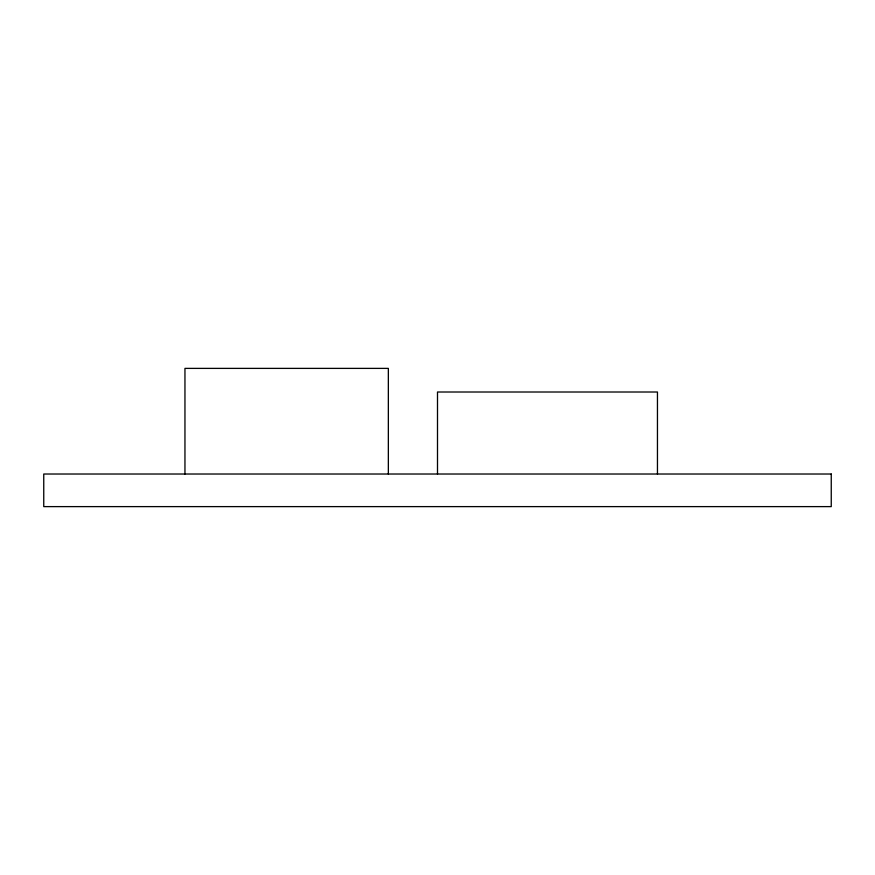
<?xml version="1.0" encoding="UTF-8"?>
<svg xmlns="http://www.w3.org/2000/svg" width="875" height="875" viewBox="0 0 875 875"><rect width="100%" height="100%" fill="white"/><g stroke="black" fill="none" stroke-linecap="round" stroke-linejoin="round"><path stroke-width="1.31" d="M657.453 474.02L657.453 392.011L437.5 392.011L437.5 474.02M388.347 474.02L388.347 368.386L184.953 368.386L184.953 474.02M831.25 474.02L43.75 474.02L43.75 506.614L831.25 506.614L831.25 474.02"/></g></svg>
